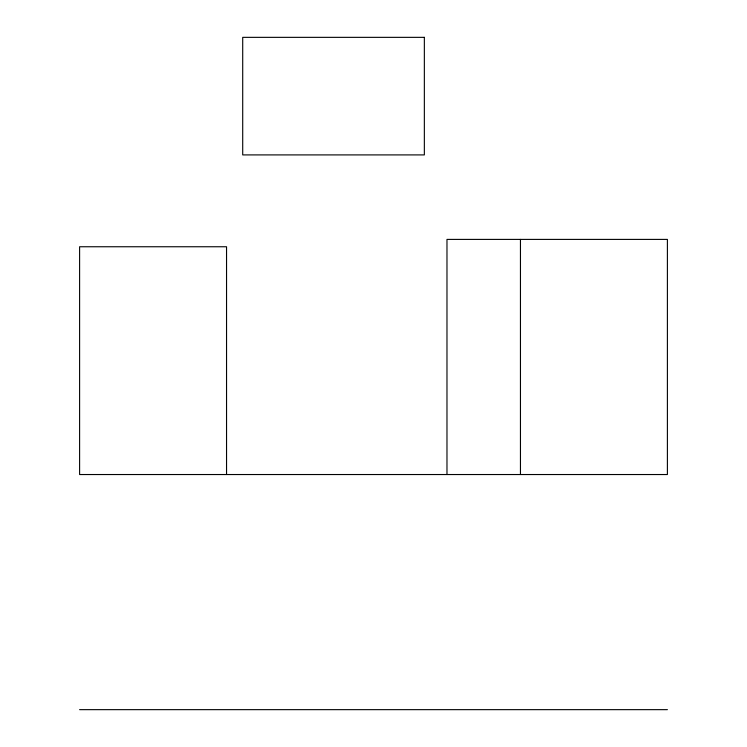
<?xml version="1.0" encoding="UTF-8"?>
<svg xmlns="http://www.w3.org/2000/svg" width="747" height="747" viewBox="0 0 747 747"><rect width="100%" height="100%" fill="white"/><g stroke="black" fill="none" stroke-linecap="round" stroke-linejoin="round"><path stroke-width="1.12" d="M79.602 709.65L667.398 709.65M520.454 239.404L520.454 474.532M446.977 474.532L446.977 239.404L667.398 239.404L667.398 474.532L79.602 474.532L79.602 246.753L226.546 246.753L226.546 474.532M424.352 37.35L242.71 37.35L242.71 154.909L424.352 154.909L424.352 37.35"/></g></svg>
